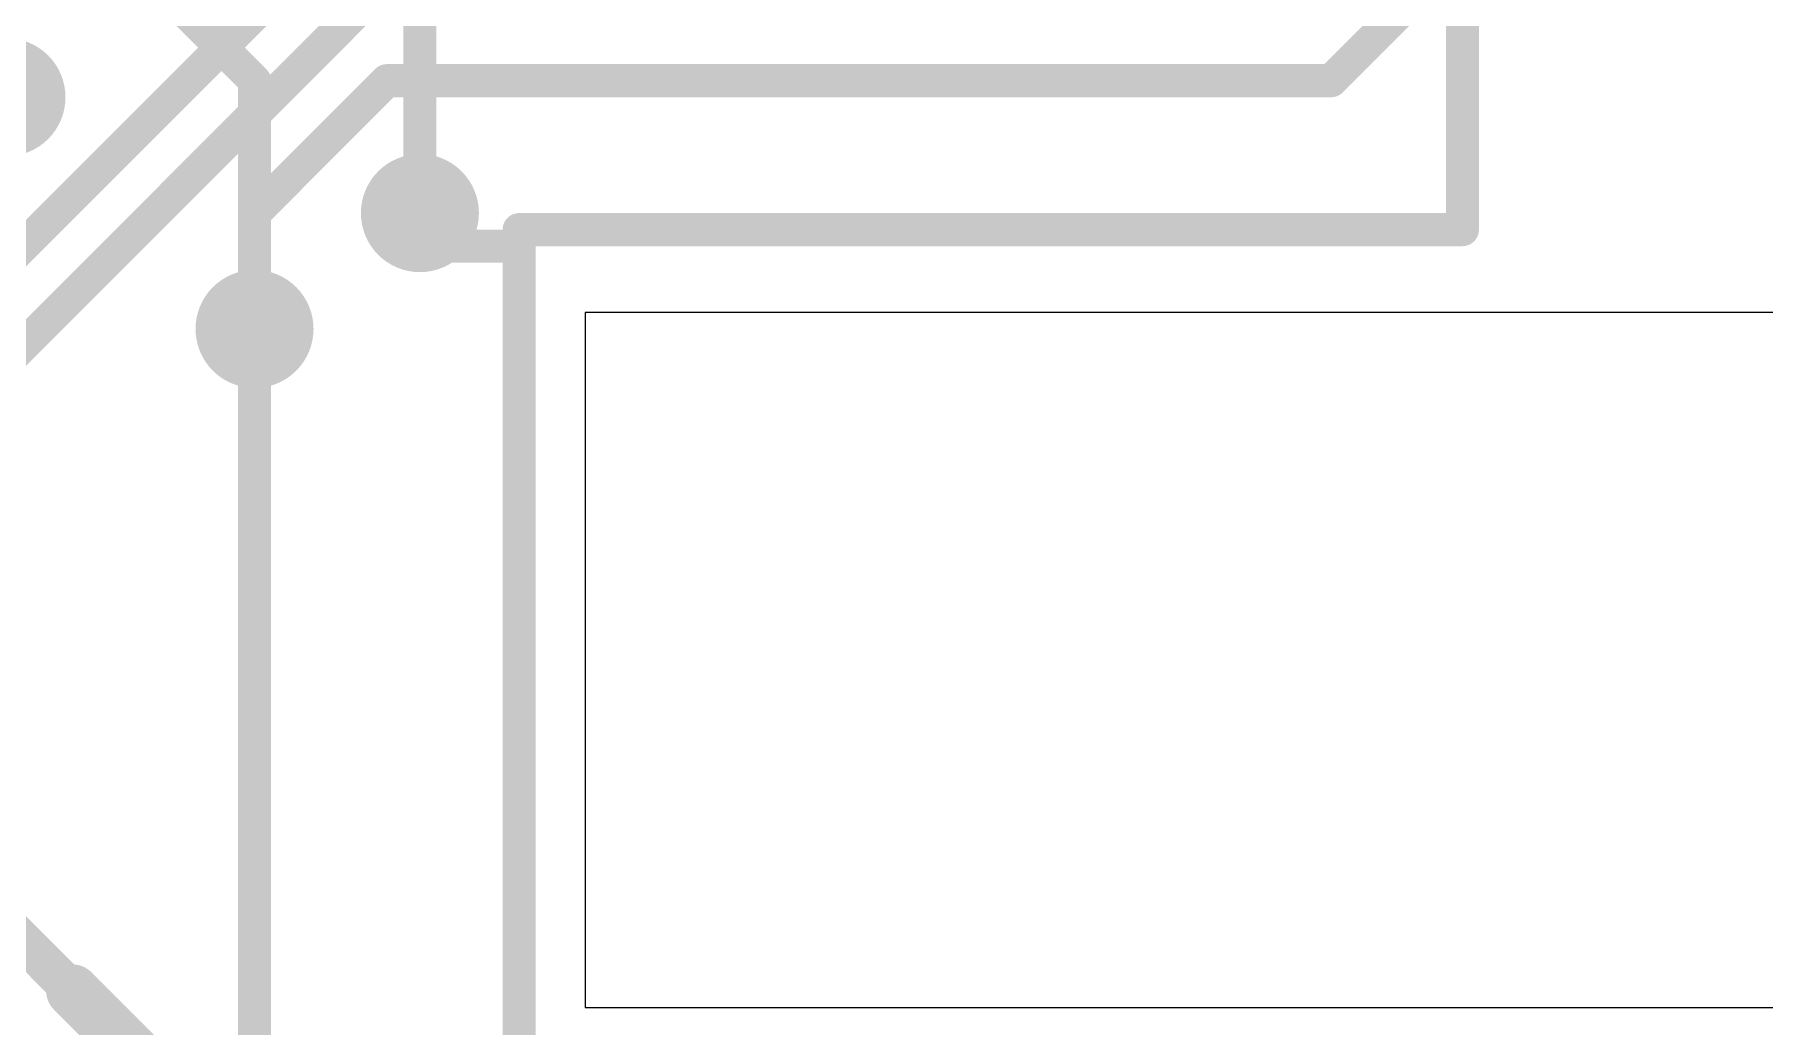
# Model space of a CAD drawing. Extents: x -42 to 37, y -47 to 54.
# Drawn here: x -19.22 to -5.93, y -21.23 to -13.62 of the extents above; entities that cross this region are included whole.
import ezdxf

# ---------------------------------------------------------------- set-up
doc = ezdxf.new("R2010")
doc.units = 0
for name, color, linetype in [('1', 12, 'CONTINUOUS'), ('16', 132, 'CONTINUOUS'), ('18', 110, 'CONTINUOUS'), ('20', 53, 'CONTINUOUS')]:
    doc.layers.add(name, color=color, linetype=linetype)

# ---------------------------------------------------------------- blocks, each defined once
blk = doc.blocks.new('ROUNDV')
at = {"const_width": 0.5}
blk.add_lwpolyline([(0, -0.25, 1), (0, 0.25, 1), (0, -0.25)], format="xyb", dxfattribs=at)

msp = doc.modelspace()

# ---------------------------------------------------------------- linework, layer by layer
at = {"layer": '1', "const_width": 0.254}
for points in [[(-8.25, -15.113), (-8.25, -7.485)], [(-20.32, -16.256), (-17.018, -12.954)], [(-16.764, -13.462), (-19.939, -16.637)], [(-9.258, -13.97), (-8.75, -13.462)], [(-16.51, -13.97), (-17.526, -14.986)], [(-16.51, -13.97), (-9.258, -13.97)], [(-17.526, -14.986), (-17.526, -15.875)], [(-16.256, -14.986), (-16.002, -15.24)], [(-15.494, -15.113), (-8.25, -15.113)], [(-15.494, -15.24), (-15.494, -15.113)], [(-16.002, -15.24), (-15.494, -15.24)], [(-15.494, -26.482), (-15.494, -15.24)], [(-17.526, -15.875), (-17.526, -27.051)]]:
    msp.add_lwpolyline(points, dxfattribs=at)
at = {"layer": '1', "const_width": 0.127}
for points in [[(-16.51, -13.9065, 1), (-16.51, -14.0335)], [(-16.4651, -14.0149, 1), (-16.5549, -13.9251)], [(-9.3029, -13.9251, 1), (-9.2131, -14.0149)], [(-9.258, -14.0335, 1), (-9.258, -13.9065)], [(-17.4625, -14.986, 1), (-17.5895, -14.986)], [(-17.5709, -14.9411, 1), (-17.4811, -15.0309)], [(-16.2111, -14.9411, 1), (-16.3009, -15.0309)], [(-15.494, -15.0495, 1), (-15.494, -15.1765)], [(-15.4305, -15.113, 1), (-15.5575, -15.113)], [(-8.25, -15.1765, 1), (-8.25, -15.0495)], [(-16.002, -15.1765, 1), (-16.002, -15.3035)], [(-16.0469, -15.2849, 1), (-15.9571, -15.1951)], [(-15.4305, -15.24, 1), (-15.5575, -15.24)], [(-15.494, -15.3035, 1), (-15.494, -15.1765)], [(-8.3135, -15.113, 1), (-8.1865, -15.113)], [(-15.5575, -15.24, 1), (-15.4305, -15.24)], [(-17.4625, -15.875, 1), (-17.5895, -15.875)], [(-17.5895, -15.875, 1), (-17.4625, -15.875)]]:
    msp.add_lwpolyline(points, format="xyb", dxfattribs=at)
at = {"layer": '16'}
for points, const_width in [([(-18.542, -12.954), (-17.526, -13.97)], 0.254), ([(-16.256, -13.462), (-16.256, -14.986)], 0.254), ([(-17.526, -13.97), (-17.526, -15.875)], 0.254), ([(-18.923, -20.955), (-23.368, -16.51)], 0.3048), ([(-16.764, -23.114), (-18.923, -20.955)], 0.4064)]:
    msp.add_lwpolyline(points, dxfattribs=dict(at, const_width=const_width))
for points, const_width in [([(-17.4625, -13.97, 1), (-17.5895, -13.97)], 0.127), ([(-17.5709, -14.0149, 1), (-17.4811, -13.9251)], 0.127), ([(-16.3195, -14.986, 1), (-16.1925, -14.986)], 0.127), ([(-17.5895, -15.875, 1), (-17.4625, -15.875)], 0.127), ([(-18.8512, -20.8832, 1), (-18.9948, -21.0268)], 0.2032), ([(-18.9769, -21.0089, 1), (-18.8691, -20.9011)], 0.1524)]:
    msp.add_lwpolyline(points, format="xyb", dxfattribs=dict(at, const_width=const_width))
at = {"layer": '20'}
for p, q in [((-14.986, -15.748), (-14.986, -21.082)), ((14.986, -15.748), (-14.986, -15.748)), ((-14.986, -21.082), (14.986, -21.082))]:
    msp.add_line(p, q, dxfattribs=at)

# ---------------------------------------------------------------- block references
at = {"layer": '18', "xscale": 0.9064, "yscale": 0.9064}
for p in [(-19.431, -14.097), (-19.431, -14.097), (-16.256, -14.986), (-16.256, -14.986), (-17.526, -15.875), (-17.526, -15.875)]:
    msp.add_blockref('ROUNDV', p, dxfattribs=at)

doc.saveas('drawing.dxf')
